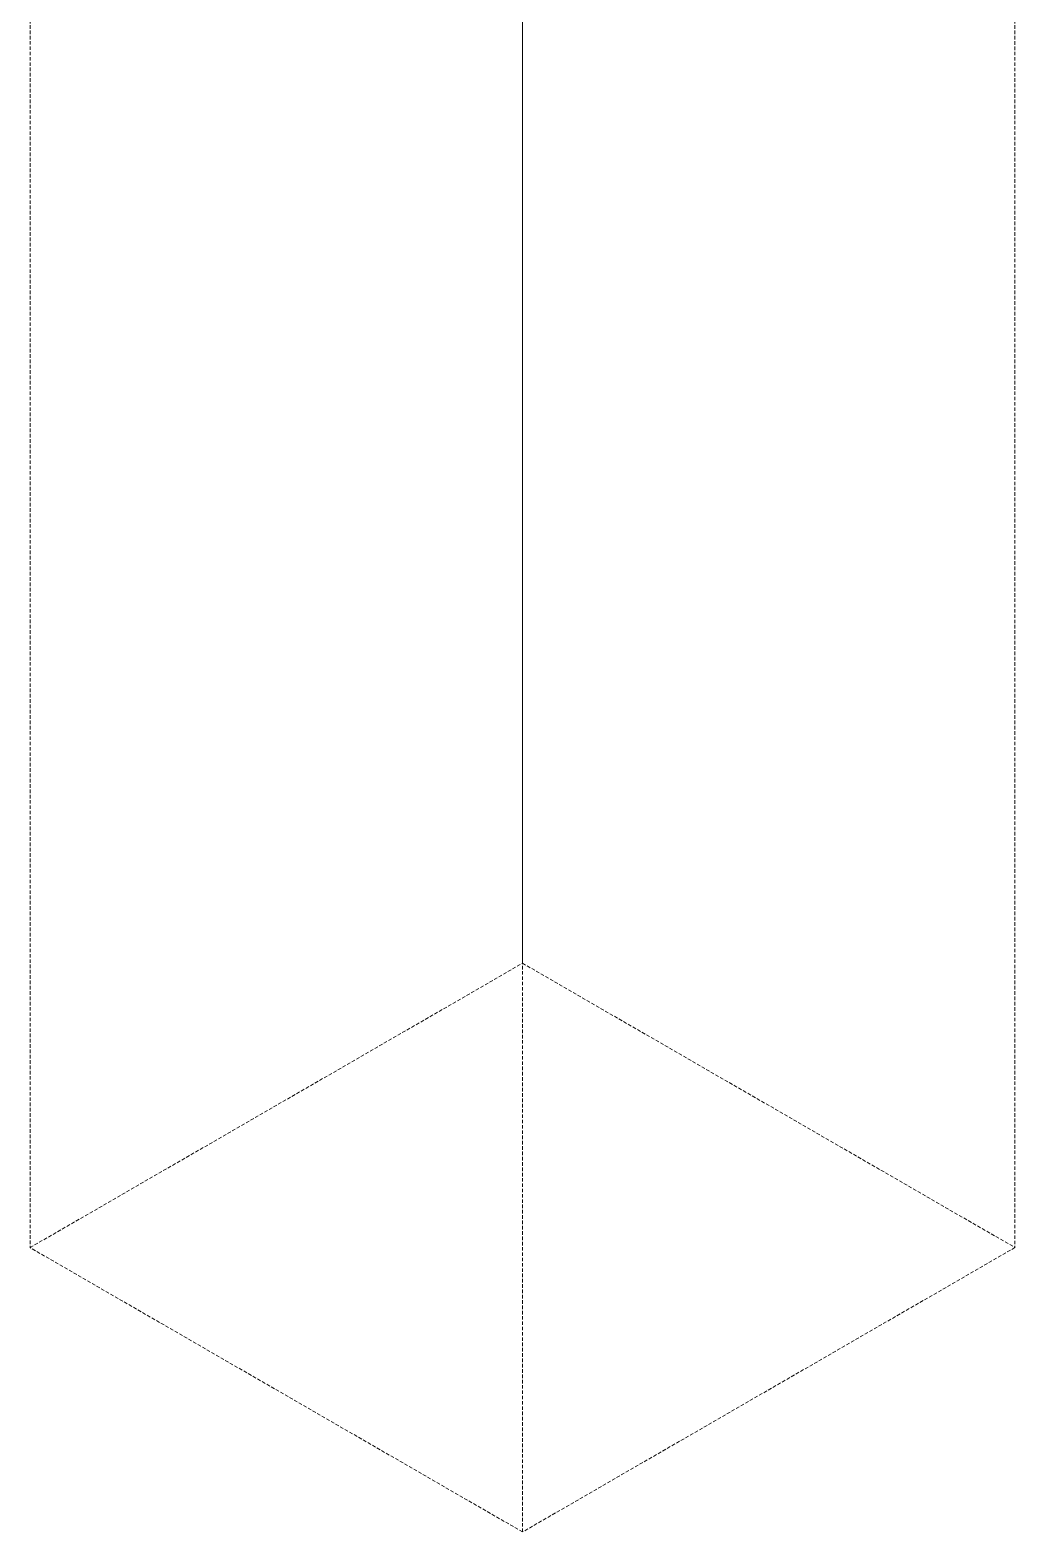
# Model space of a CAD drawing. Header units: millimetres. Extents: x -124 to 15640, y 659 to 4121.
# Drawn here: x 3918 to 4271, y 1570 to 2110 of the extents above; entities that cross this region are included whole.
import ezdxf

# ---------------------------------------------------------------- set-up
doc = ezdxf.new("R2010")
doc.units = ezdxf.units.MM
doc.linetypes.add('HIDDEN', pattern=[1.905, 1.27, -0.635])
doc.layers.add('ZANO_R_przerywana', color=7, linetype='HIDDEN', lineweight=0)

msp = doc.modelspace()

# ---------------------------------------------------------------- linework, layer by layer
at = {"layer": 'ZANO_R_przerywana'}
for p, q in [((4094.37, 2427.79), (4094.37, 1774.59)), ((3917.6, 2223.67), (3917.6, 1672.52)), ((4271.15, 2223.66), (4271.15, 1672.54)), ((4094.39, 1570.47), (4094.39, 2121.6)), ((3917.6, 1672.52), (4094.37, 1774.59)), ((4094.37, 1774.59), (4271.15, 1672.54)), ((4094.39, 1570.47), (3917.6, 1672.52)), ((4271.15, 1672.54), (4094.39, 1570.47))]:
    msp.add_line(p, q, dxfattribs=at)

doc.saveas('drawing.dxf')
